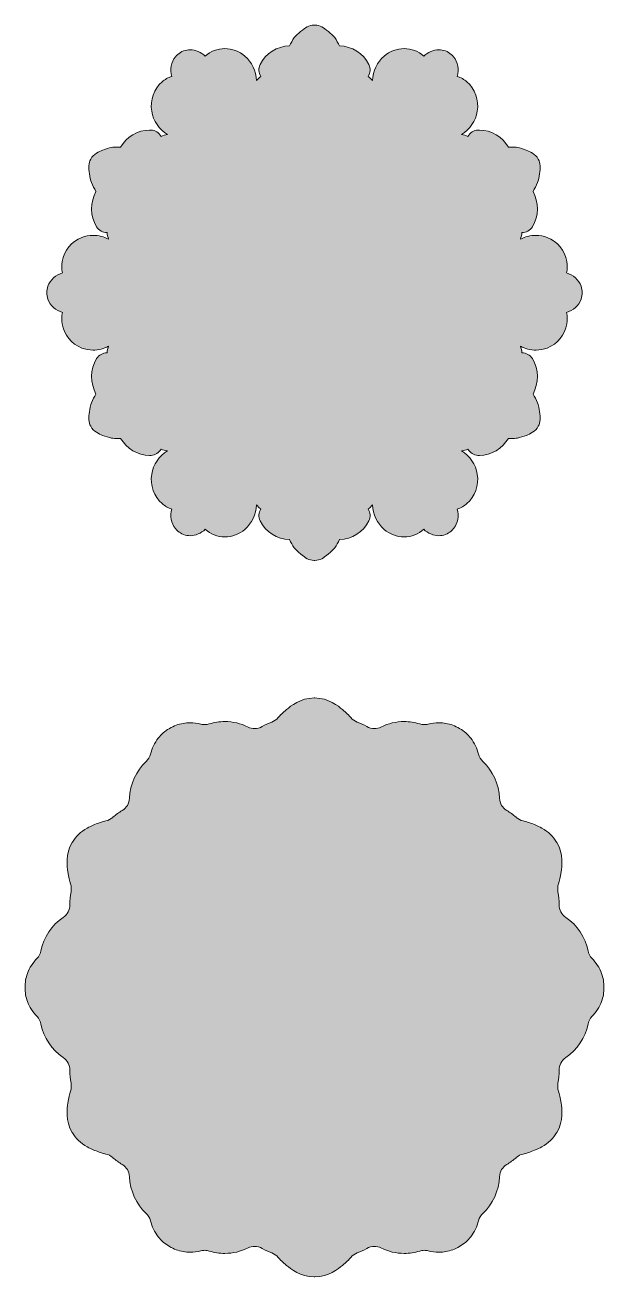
# Model space of a CAD drawing. Header units: inches. Extents: x 53 to 3001, y -2987 to -53.
# Drawn here: x 75 to 925, y -2965 to -1127 of the extents above; entities that cross this region are included whole.
import ezdxf

# ---------------------------------------------------------------- set-up
doc = ezdxf.new("R2010")
doc.units = ezdxf.units.IN
doc.header["$MEASUREMENT"] = 0
doc.layers.add('_U+0421_U+043B_U+043E_U+0439 1', color=7, linetype='Continuous')

msp = doc.modelspace()

# ---------------------------------------------------------------- hatches: boundary and pattern name
at = {"layer": '_U+0421_U+043B_U+043E_U+0439 1', "true_color": 0x5dd2f5}
h = msp.add_hatch(color=141, dxfattribs=at)
h.dxf.hatch_style = 2
edge = h.paths.add_edge_path()
edge.add_spline(control_points=[(499.3, -1913), (492.2, -1913), (486.5, -1909.4), (479.6, -1903.5), (476.3, -1900.8), (472.1, -1897), (470.3, -1894.5), (467.6, -1890.6), (465.2, -1886.6), (463.3, -1882.5), (445, -1881.9), (428.2, -1871.3), (420.2, -1855), (417.4, -1849.4), (417.8, -1842.7), (421.1, -1837.5), (418.8, -1835.8), (416.7, -1833.7), (414.8, -1831.4), (414.2, -1845.4), (408, -1858.6), (397.8, -1867.4), (389.5, -1874.5), (379.1, -1878.4), (368.2, -1878.4), (362.9, -1878.4), (357.7, -1877.5), (352.8, -1875.6), (347.9, -1873.7), (343.5, -1870.8), (339.6, -1867.3), (333.6, -1873.2), (325.6, -1876.7), (317.3, -1876.7), (315.7, -1876.7), (314.1, -1876.5), (312.5, -1876.3), (309, -1875.7), (305.9, -1874.5), (303.2, -1872.7), (300.4, -1871.2), (297.9, -1869), (295.8, -1866.3), (289.6, -1858.3), (287.6, -1847.6), (290.3, -1837.6), (285.2, -1835.9), (280.3, -1833.2), (276.1, -1829.6), (264.2, -1819.4), (258.2, -1802.5), (260.9, -1786.5), (263.2, -1772.3), (271.9, -1759.6), (284.2, -1752.1), (280.9, -1751.6), (277.7, -1750.8), (274.8, -1749.6), (271.8, -1754.9), (266.3, -1758.4), (260, -1758.8), (259.2, -1758.8), (258.4, -1758.8), (257.6, -1758.8), (240.1, -1758.8), (223.9, -1748.7), (215.2, -1733.8), (213.6, -1733.9), (212, -1733.9), (210.4, -1733.9), (207.6, -1733.9), (204.7, -1733.8), (201.8, -1733.4), (198.4, -1733), (192.3, -1730.7), (188.9, -1729.4), (183.7, -1727.2), (175.3, -1723.9), (171.5, -1716.1), (167.9, -1710.2), (168, -1703.4), (169.4, -1694.4), (169.9, -1690.9), (171, -1684.5), (172.3, -1681.6), (174.2, -1677), (176.5, -1672.7), (179.1, -1668.8), (170.5, -1652.9), (170.3, -1632.4), (180.1, -1616.8), (183.4, -1611.5), (189.2, -1608.3), (195.3, -1608.3), (195.7, -1605), (196.5, -1601.7), (197.7, -1598.4), (190.7, -1602.2), (182.6, -1604.2), (174.7, -1604.2), (169, -1604.2), (163.4, -1603.2), (158.2, -1601.2), (143.2, -1595.4), (131.9, -1581.5), (129.4, -1565.7), (128.5, -1560.2), (128.7, -1554.5), (129.9, -1549), (120.1, -1546.2), (112, -1538.9), (108.5, -1529.5), (107.4, -1526.3), (106.9, -1523.1), (107, -1520), (106.9, -1516.9), (107.4, -1513.7), (108.5, -1510.5), (112, -1501.1), (120.1, -1493.8), (129.9, -1491), (128.7, -1485.5), (128.5, -1479.8), (129.4, -1474.3), (131.9, -1458.5), (143.2, -1444.6), (158.2, -1438.8), (163.4, -1436.8), (169, -1435.8), (174.7, -1435.8), (182.6, -1435.8), (190.7, -1437.8), (197.7, -1441.6), (196.5, -1438.3), (195.7, -1435), (195.3, -1431.7), (189.2, -1431.7), (183.4, -1428.5), (180.1, -1423.2), (170.3, -1407.6), (170.5, -1387.1), (179.1, -1371.2), (176.5, -1367.3), (174.2, -1363), (172.3, -1358.4), (171, -1355.5), (169.9, -1349.1), (169.4, -1345.6), (168, -1336.6), (167.9, -1329.8), (171.5, -1323.9), (175.3, -1316.1), (183.7, -1312.8), (188.9, -1310.6), (192.3, -1309.3), (198.4, -1307), (201.8, -1306.6), (204.7, -1306.2), (207.6, -1306.1), (210.4, -1306.1), (212, -1306.1), (213.6, -1306.1), (215.2, -1306.2), (223.9, -1291.3), (240.1, -1281.2), (257.6, -1281.2), (258.4, -1281.2), (259.2, -1281.2), (260, -1281.2), (266.3, -1281.6), (271.8, -1285.1), (274.8, -1290.4), (277.7, -1289.2), (280.9, -1288.4), (284.2, -1287.9), (271.9, -1280.4), (263.2, -1267.7), (260.9, -1253.5), (258.2, -1237.5), (264.2, -1220.6), (276.1, -1210.4), (280.3, -1206.8), (285.1, -1204.1), (290.3, -1202.4), (287.6, -1192.4), (289.6, -1181.7), (295.8, -1173.7), (297.9, -1171), (300.4, -1168.8), (303.2, -1167.3), (305.9, -1165.5), (309, -1164.3), (312.5, -1163.7), (314.1, -1163.5), (315.7, -1163.3), (317.3, -1163.3), (325.6, -1163.3), (333.6, -1166.8), (339.6, -1172.7), (343.5, -1169.2), (347.9, -1166.3), (352.8, -1164.4), (357.7, -1162.5), (362.9, -1161.6), (368.2, -1161.6), (379.1, -1161.6), (389.5, -1165.5), (397.8, -1172.6), (408, -1181.4), (414.2, -1194.6), (414.8, -1208.6), (416.7, -1206.3), (418.8, -1204.2), (421.1, -1202.5), (417.8, -1197.3), (417.4, -1190.6), (420.2, -1185), (428.2, -1168.7), (445, -1158.1), (463.3, -1157.5), (465.2, -1153.4), (467.6, -1149.4), (470.3, -1145.5), (472.1, -1143), (476.3, -1139.2), (479.6, -1136.5), (486.5, -1130.6), (492.2, -1127), (499.3, -1127), (499.5, -1127), (499.8, -1127), (500, -1127), (500.2, -1127), (500.5, -1127), (500.7, -1127), (507.8, -1127), (513.5, -1130.6), (520.4, -1136.5), (523.7, -1139.2), (527.9, -1143), (529.7, -1145.5), (532.4, -1149.4), (534.8, -1153.4), (536.7, -1157.5), (555, -1158.1), (571.8, -1168.7), (579.8, -1185), (582.6, -1190.6), (582.2, -1197.3), (578.9, -1202.5), (581.2, -1204.2), (583.3, -1206.3), (585.2, -1208.6), (585.8, -1194.6), (592, -1181.4), (602.2, -1172.6), (610.5, -1165.5), (620.9, -1161.6), (631.8, -1161.6), (637.1, -1161.6), (642.3, -1162.5), (647.2, -1164.4), (652.1, -1166.3), (656.5, -1169.2), (660.4, -1172.7), (666.4, -1166.8), (674.4, -1163.3), (682.7, -1163.3), (684.3, -1163.3), (685.9, -1163.5), (687.5, -1163.7), (691, -1164.3), (694.1, -1165.5), (696.8, -1167.3), (699.6, -1168.8), (702.1, -1171), (704.2, -1173.7), (710.4, -1181.7), (712.4, -1192.4), (709.7, -1202.4), (714.8, -1204.1), (719.7, -1206.8), (723.9, -1210.4), (735.8, -1220.6), (741.8, -1237.5), (739.1, -1253.5), (736.8, -1267.7), (728.1, -1280.4), (715.8, -1287.9), (719.1, -1288.4), (722.3, -1289.2), (725.2, -1290.4), (728.2, -1285.1), (733.7, -1281.6), (740, -1281.2), (740.8, -1281.2), (741.6, -1281.2), (742.4, -1281.2), (759.9, -1281.2), (776.1, -1291.3), (784.8, -1306.2), (786.4, -1306.1), (788, -1306.1), (789.6, -1306.1), (792.4, -1306.1), (795.3, -1306.2), (798.2, -1306.6), (801.6, -1307), (807.7, -1309.3), (811, -1310.6), (816.3, -1312.8), (824.7, -1316.1), (828.5, -1323.9), (832.1, -1329.8), (832, -1336.6), (830.6, -1345.6), (830.1, -1349.1), (829, -1355.5), (827.7, -1358.4), (825.8, -1363), (823.5, -1367.3), (820.9, -1371.2), (829.5, -1387.1), (829.7, -1407.6), (819.9, -1423.2), (816.6, -1428.5), (810.8, -1431.7), (804.7, -1431.7), (804.3, -1435), (803.5, -1438.3), (802.3, -1441.6), (809.3, -1437.8), (817.4, -1435.8), (825.3, -1435.8), (831, -1435.8), (836.6, -1436.8), (841.8, -1438.8), (856.8, -1444.6), (868.1, -1458.5), (870.6, -1474.3), (871.5, -1479.8), (871.3, -1485.5), (870.1, -1491), (879.9, -1493.8), (888, -1501.1), (891.5, -1510.5), (892.6, -1513.7), (893.1, -1516.9), (893, -1520), (893.1, -1523.1), (892.6, -1526.3), (891.5, -1529.5), (888, -1538.9), (879.9, -1546.2), (870.1, -1549), (871.3, -1554.5), (871.5, -1560.2), (870.6, -1565.7), (868.1, -1581.5), (856.8, -1595.4), (841.8, -1601.2), (836.6, -1603.2), (831, -1604.2), (825.3, -1604.2), (817.4, -1604.2), (809.3, -1602.2), (802.3, -1598.4), (803.5, -1601.6), (804.3, -1605), (804.7, -1608.3), (810.8, -1608.3), (816.6, -1611.5), (819.9, -1616.8), (829.7, -1632.4), (829.5, -1652.9), (820.9, -1668.8), (823.5, -1672.7), (825.8, -1677), (827.7, -1681.6), (829, -1684.5), (830.1, -1690.9), (830.6, -1694.4), (832, -1703.4), (832.1, -1710.2), (828.5, -1716.1), (824.7, -1723.9), (816.3, -1727.2), (811.1, -1729.4), (807.7, -1730.7), (801.6, -1733), (798.2, -1733.4), (795.3, -1733.8), (792.4, -1733.9), (789.6, -1733.9), (788, -1733.9), (786.4, -1733.9), (784.8, -1733.8), (776.1, -1748.7), (759.9, -1758.8), (742.4, -1758.8), (741.6, -1758.8), (740.8, -1758.8), (740, -1758.8), (733.7, -1758.4), (728.2, -1754.9), (725.2, -1749.6), (722.3, -1750.8), (719.1, -1751.6), (715.8, -1752.1), (728.1, -1759.6), (736.8, -1772.3), (739.1, -1786.5), (741.8, -1802.5), (735.8, -1819.4), (723.9, -1829.6), (719.7, -1833.2), (714.9, -1835.9), (709.7, -1837.6), (712.4, -1847.6), (710.4, -1858.3), (704.2, -1866.3), (702.1, -1869), (699.6, -1871.2), (696.8, -1872.7), (694.1, -1874.5), (691, -1875.7), (687.5, -1876.3), (685.9, -1876.5), (684.3, -1876.7), (682.7, -1876.7), (674.4, -1876.7), (666.4, -1873.2), (660.4, -1867.3), (656.5, -1870.8), (652.1, -1873.7), (647.2, -1875.6), (642.3, -1877.5), (637.1, -1878.4), (631.8, -1878.4), (621, -1878.4), (610.5, -1874.5), (602.2, -1867.4), (592, -1858.6), (585.8, -1845.4), (585.2, -1831.4), (583.3, -1833.7), (581.2, -1835.8), (578.9, -1837.5), (582.2, -1842.7), (582.6, -1849.4), (579.8, -1855), (571.8, -1871.3), (555, -1881.9), (536.7, -1882.5), (534.8, -1886.6), (532.4, -1890.6), (529.7, -1894.5), (527.9, -1897), (523.7, -1900.8), (520.4, -1903.5), (513.5, -1909.4), (507.8, -1913), (500.7, -1913), (500.5, -1913), (500.2, -1913), (500, -1913), (499.8, -1913), (499.5, -1913), (499.3, -1913)], knot_values=[0, 0, 0, 0, 1, 1, 1, 2, 2, 2, 3, 3, 3, 4, 4, 4, 5, 5, 5, 6, 6, 6, 7, 7, 7, 8, 8, 8, 9, 9, 9, 10, 10, 10, 11, 11, 11, 12, 12, 12, 13, 13, 13, 14, 14, 14, 15, 15, 15, 16, 16, 16, 17, 17, 17, 18, 18, 18, 19, 19, 19, 20, 20, 20, 21, 21, 21, 22, 22, 22, 23, 23, 23, 24, 24, 24, 25, 25, 25, 26, 26, 26, 27, 27, 27, 28, 28, 28, 29, 29, 29, 30, 30, 30, 31, 31, 31, 32, 32, 32, 33, 33, 33, 34, 34, 34, 35, 35, 35, 36, 36, 36, 37, 37, 37, 38, 38, 38, 39, 39, 39, 40, 40, 40, 41, 41, 41, 42, 42, 42, 43, 43, 43, 44, 44, 44, 45, 45, 45, 46, 46, 46, 47, 47, 47, 48, 48, 48, 49, 49, 49, 50, 50, 50, 51, 51, 51, 52, 52, 52, 53, 53, 53, 54, 54, 54, 55, 55, 55, 56, 56, 56, 57, 57, 57, 58, 58, 58, 59, 59, 59, 60, 60, 60, 61, 61, 61, 62, 62, 62, 63, 63, 63, 64, 64, 64, 65, 65, 65, 66, 66, 66, 67, 67, 67, 68, 68, 68, 69, 69, 69, 70, 70, 70, 71, 71, 71, 72, 72, 72, 73, 73, 73, 74, 74, 74, 75, 75, 75, 76, 76, 76, 77, 77, 77, 78, 78, 78, 79, 79, 79, 80, 80, 80, 81, 81, 81, 82, 82, 82, 83, 83, 83, 84, 84, 84, 85, 85, 85, 86, 86, 86, 87, 87, 87, 88, 88, 88, 89, 89, 89, 90, 90, 90, 91, 91, 91, 92, 92, 92, 93, 93, 93, 94, 94, 94, 95, 95, 95, 96, 96, 96, 97, 97, 97, 98, 98, 98, 99, 99, 99, 100, 100, 100, 101, 101, 101, 102, 102, 102, 103, 103, 103, 104, 104, 104, 105, 105, 105, 106, 106, 106, 107, 107, 107, 108, 108, 108, 109, 109, 109, 110, 110, 110, 111, 111, 111, 112, 112, 112, 113, 113, 113, 114, 114, 114, 115, 115, 115, 116, 116, 116, 117, 117, 117, 118, 118, 118, 119, 119, 119, 120, 120, 120, 121, 121, 121, 122, 122, 122, 123, 123, 123, 124, 124, 124, 125, 125, 125, 126, 126, 126, 127, 127, 127, 128, 128, 128, 129, 129, 129, 130, 130, 130, 131, 131, 131, 132, 132, 132, 133, 133, 133, 134, 134, 134, 135, 135, 135, 136, 136, 136, 137, 137, 137, 138, 138, 138, 139, 139, 139, 140, 140, 140, 141, 141, 141, 142, 142, 142, 143, 143, 143, 144, 144, 144, 145, 145, 145, 146, 146, 146, 147, 147, 147, 148, 148, 148, 149, 149, 149, 150, 150, 150, 151, 151, 151, 152, 152, 152, 153, 153, 153, 154, 154, 154, 155, 155, 155, 156, 156, 156, 156], degree=3, periodic=1)
at = {"layer": '_U+0421_U+043B_U+043E_U+0439 1', "true_color": 0x005e9e}
h = msp.add_hatch(color=154, dxfattribs=at)
h.dxf.hatch_style = 2
edge = h.paths.add_edge_path()
edge.add_spline(control_points=[(499.3, -2965), (479.1, -2965), (465, -2953.1), (459, -2948), (453.5, -2943.4), (449.4, -2939.5), (446.6, -2936.2), (444.1, -2933.2), (440.9, -2931), (437.3, -2929.7), (432.4, -2927.9), (427.7, -2925.7), (423.3, -2923.2), (419.9, -2921.2), (416, -2920.1), (412.2, -2920.1), (408.9, -2920.1), (405.5, -2920.9), (402.4, -2922.4), (391.8, -2927.7), (380, -2930.4), (368.2, -2930.4), (360.4, -2930.4), (352.8, -2929.2), (345.5, -2926.9), (343.3, -2926.2), (341, -2925.9), (338.8, -2925.9), (336.9, -2925.9), (335, -2926.1), (333.2, -2926.6), (328, -2928), (322.6, -2928.7), (317.3, -2928.7), (314, -2928.7), (310.6, -2928.4), (307.3, -2927.8), (300, -2926.6), (293.2, -2924.1), (287, -2920.3), (286.8, -2920.2), (286.7, -2920), (286.5, -2919.9), (280.4, -2916.4), (275, -2911.7), (270.6, -2906), (265.2, -2899.1), (261.3, -2891.1), (259.1, -2882.4), (258.1, -2878.3), (255.9, -2874.6), (252.8, -2871.7), (238.2, -2858), (229.2, -2838.3), (228.3, -2817.8), (228, -2810.3), (223.9, -2803.6), (217.5, -2799.8), (212.7, -2797), (208.2, -2793.7), (204.1, -2790), (204.1, -2790), (203.7, -2789.7), (203.7, -2789.7), (200.9, -2787.1), (197.4, -2785.3), (193.6, -2784.5), (189.2, -2783.5), (183.6, -2781.7), (177, -2779.1), (172.8, -2777.4), (169.2, -2775.7), (166.1, -2773.9), (156.7, -2768.7), (149.4, -2761.8), (144.4, -2753.2), (144.3, -2753.1), (144.2, -2752.9), (144.2, -2752.8), (133.8, -2735.7), (136.6, -2717.4), (137.8, -2709.6), (138.9, -2702), (140.2, -2696.1), (141.7, -2692), (143, -2688.3), (143.2, -2684.3), (142.5, -2680.4), (141.2, -2674.2), (140.6, -2667.9), (140.8, -2661.6), (140.9, -2654.1), (137.3, -2647.1), (131.1, -2642.9), (114.2, -2631.5), (102.3, -2613.6), (98.3, -2593.8), (97.5, -2589.6), (95.5, -2585.8), (92.5, -2582.8), (86.3, -2576.4), (81.6, -2568.9), (78.5, -2560.6), (76.1, -2554), (74.9, -2547.2), (75, -2540.3), (75, -2540.1), (75, -2539.9), (75, -2539.7), (74.9, -2532.8), (76.1, -2526), (78.5, -2519.4), (81.6, -2511.1), (86.3, -2503.6), (92.5, -2497.2), (95.5, -2494.2), (97.5, -2490.4), (98.3, -2486.2), (102.3, -2466.4), (114.2, -2448.5), (131.1, -2437.1), (137.3, -2432.9), (140.9, -2425.9), (140.8, -2418.4), (140.6, -2412.1), (141.2, -2405.8), (142.5, -2399.6), (143.2, -2395.7), (143, -2391.7), (141.7, -2388), (140.2, -2383.9), (138.9, -2378), (137.8, -2370.4), (136.6, -2362.6), (133.8, -2344.3), (144.2, -2327.2), (144.2, -2327.1), (144.3, -2326.9), (144.4, -2326.8), (149.4, -2318.2), (156.7, -2311.3), (166.1, -2306.1), (169.2, -2304.3), (172.8, -2302.6), (177, -2300.9), (183.6, -2298.3), (189.2, -2296.5), (193.6, -2295.5), (197.4, -2294.7), (200.8, -2292.9), (203.7, -2290.3), (203.7, -2290.3), (204.1, -2290), (204.1, -2290), (208.2, -2286.3), (212.7, -2283), (217.5, -2280.2), (223.9, -2276.5), (228, -2269.7), (228.3, -2262.2), (229.2, -2241.7), (238.2, -2222), (252.8, -2208.3), (255.9, -2205.4), (258.1, -2201.7), (259.1, -2197.6), (261.3, -2188.9), (265.2, -2180.9), (270.6, -2174), (275, -2168.3), (280.4, -2163.6), (286.5, -2160.1), (286.6, -2160), (286.8, -2159.9), (287, -2159.7), (293.2, -2155.9), (300, -2153.4), (307.3, -2152.2), (310.6, -2151.6), (314, -2151.3), (317.3, -2151.3), (322.6, -2151.3), (328, -2152), (333.2, -2153.4), (335, -2153.9), (336.9, -2154.1), (338.8, -2154.1), (341, -2154.1), (343.3, -2153.8), (345.5, -2153.1), (352.8, -2150.8), (360.4, -2149.6), (368.2, -2149.6), (380, -2149.6), (391.8, -2152.3), (402.4, -2157.6), (405.5, -2159.1), (408.9, -2159.9), (412.2, -2159.9), (416, -2159.9), (419.9, -2158.9), (423.3, -2156.8), (427.7, -2154.3), (432.4, -2152.1), (437.2, -2150.3), (440.9, -2149), (444.1, -2146.8), (446.6, -2143.8), (449.4, -2140.6), (453.5, -2136.6), (459, -2132), (465, -2126.9), (479.1, -2115), (499.3, -2115), (499.3, -2115), (500.7, -2115), (500.7, -2115), (520.9, -2115), (535, -2126.9), (541, -2132), (546.5, -2136.6), (550.6, -2140.6), (553.4, -2143.8), (555.9, -2146.8), (559.1, -2149), (562.8, -2150.3), (567.6, -2152.1), (572.3, -2154.3), (576.7, -2156.8), (580.1, -2158.9), (584, -2159.9), (587.8, -2159.9), (591.1, -2159.9), (594.5, -2159.1), (597.6, -2157.6), (608.2, -2152.3), (620, -2149.6), (631.8, -2149.6), (639.6, -2149.6), (647.2, -2150.8), (654.5, -2153.1), (656.7, -2153.8), (659, -2154.1), (661.2, -2154.1), (663.1, -2154.1), (665, -2153.9), (666.8, -2153.4), (672, -2152), (677.4, -2151.3), (682.7, -2151.3), (686.1, -2151.3), (689.4, -2151.6), (692.7, -2152.2), (700, -2153.4), (706.8, -2155.9), (713, -2159.7), (713.2, -2159.9), (713.3, -2160), (713.5, -2160.1), (719.6, -2163.6), (725, -2168.3), (729.4, -2174), (734.9, -2180.9), (738.7, -2188.9), (740.9, -2197.6), (741.9, -2201.7), (744.1, -2205.4), (747.2, -2208.3), (761.8, -2222), (770.8, -2241.7), (771.7, -2262.2), (772, -2269.7), (776.1, -2276.4), (782.5, -2280.2), (787.3, -2283), (791.8, -2286.3), (795.9, -2290), (795.9, -2290), (796.3, -2290.3), (796.3, -2290.3), (799.1, -2292.9), (802.6, -2294.7), (806.4, -2295.5), (810.8, -2296.5), (816.4, -2298.3), (823, -2300.9), (827.2, -2302.6), (830.8, -2304.3), (833.9, -2306.1), (843.4, -2311.3), (850.6, -2318.2), (855.6, -2326.8), (855.7, -2327), (855.8, -2327.1), (855.8, -2327.2), (866.2, -2344.3), (863.4, -2362.6), (862.2, -2370.4), (861.1, -2378), (859.8, -2383.9), (858.3, -2388), (857, -2391.7), (856.8, -2395.7), (857.5, -2399.6), (858.8, -2405.8), (859.4, -2412.1), (859.2, -2418.4), (859.1, -2425.9), (862.7, -2432.9), (868.9, -2437.1), (885.8, -2448.5), (897.7, -2466.4), (901.7, -2486.2), (902.5, -2490.4), (904.5, -2494.2), (907.5, -2497.2), (913.7, -2503.6), (918.4, -2511.1), (921.5, -2519.4), (923.9, -2526), (925.1, -2532.8), (925, -2539.7), (925, -2539.9), (925, -2540.1), (925, -2540.3), (925.1, -2547.2), (923.9, -2554), (921.5, -2560.6), (918.4, -2568.9), (913.7, -2576.4), (907.5, -2582.8), (904.5, -2585.8), (902.5, -2589.6), (901.7, -2593.8), (897.7, -2613.6), (885.8, -2631.5), (868.9, -2642.9), (862.7, -2647.1), (859.1, -2654.1), (859.2, -2661.6), (859.4, -2667.9), (858.8, -2674.2), (857.5, -2680.4), (856.8, -2684.3), (857, -2688.3), (858.3, -2692), (859.8, -2696.1), (861.1, -2702), (862.2, -2709.6), (863.4, -2717.4), (866.2, -2735.7), (855.8, -2752.8), (855.8, -2752.9), (855.7, -2753), (855.6, -2753.2), (850.6, -2761.7), (843.4, -2768.7), (833.9, -2773.9), (830.8, -2775.7), (827.2, -2777.4), (823, -2779), (816.4, -2781.7), (810.8, -2783.5), (806.4, -2784.5), (802.6, -2785.3), (799.1, -2787.1), (796.3, -2789.7), (796.3, -2789.7), (795.9, -2790), (795.9, -2790), (791.8, -2793.7), (787.3, -2797), (782.5, -2799.8), (776.1, -2803.5), (772, -2810.3), (771.7, -2817.8), (770.8, -2838.3), (761.8, -2858), (747.2, -2871.7), (744.1, -2874.6), (741.9, -2878.3), (740.9, -2882.4), (738.7, -2891.1), (734.8, -2899.1), (729.4, -2906), (725, -2911.7), (719.6, -2916.4), (713.6, -2919.9), (713.4, -2920), (713.2, -2920.1), (713, -2920.2), (706.9, -2924.1), (700, -2926.6), (692.7, -2927.8), (689.4, -2928.4), (686.1, -2928.7), (682.7, -2928.7), (677.4, -2928.7), (672, -2928), (666.8, -2926.6), (665, -2926.1), (663.1, -2925.9), (661.2, -2925.9), (659, -2925.9), (656.7, -2926.2), (654.5, -2926.9), (647.2, -2929.2), (639.6, -2930.4), (631.8, -2930.4), (620, -2930.4), (608.2, -2927.7), (597.6, -2922.4), (594.5, -2920.9), (591.1, -2920.1), (587.8, -2920.1), (584, -2920.1), (580.1, -2921.2), (576.7, -2923.2), (572.3, -2925.7), (567.6, -2927.9), (562.8, -2929.7), (559.1, -2931), (555.9, -2933.2), (553.4, -2936.2), (550.6, -2939.5), (546.5, -2943.4), (541, -2948), (535, -2953.1), (520.9, -2965), (500.7, -2965), (500.7, -2965), (499.3, -2965), (499.3, -2965)], knot_values=[0, 0, 0, 0, 1, 1, 1, 2, 2, 2, 3, 3, 3, 4, 4, 4, 5, 5, 5, 6, 6, 6, 7, 7, 7, 8, 8, 8, 9, 9, 9, 10, 10, 10, 11, 11, 11, 12, 12, 12, 13, 13, 13, 14, 14, 14, 15, 15, 15, 16, 16, 16, 17, 17, 17, 18, 18, 18, 19, 19, 19, 20, 20, 20, 21, 21, 21, 22, 22, 22, 23, 23, 23, 24, 24, 24, 25, 25, 25, 26, 26, 26, 27, 27, 27, 28, 28, 28, 29, 29, 29, 30, 30, 30, 31, 31, 31, 32, 32, 32, 33, 33, 33, 34, 34, 34, 35, 35, 35, 36, 36, 36, 37, 37, 37, 38, 38, 38, 39, 39, 39, 40, 40, 40, 41, 41, 41, 42, 42, 42, 43, 43, 43, 44, 44, 44, 45, 45, 45, 46, 46, 46, 47, 47, 47, 48, 48, 48, 49, 49, 49, 50, 50, 50, 51, 51, 51, 52, 52, 52, 53, 53, 53, 54, 54, 54, 55, 55, 55, 56, 56, 56, 57, 57, 57, 58, 58, 58, 59, 59, 59, 60, 60, 60, 61, 61, 61, 62, 62, 62, 63, 63, 63, 64, 64, 64, 65, 65, 65, 66, 66, 66, 67, 67, 67, 68, 68, 68, 69, 69, 69, 70, 70, 70, 71, 71, 71, 72, 72, 72, 73, 73, 73, 74, 74, 74, 75, 75, 75, 76, 76, 76, 77, 77, 77, 78, 78, 78, 79, 79, 79, 80, 80, 80, 81, 81, 81, 82, 82, 82, 83, 83, 83, 84, 84, 84, 85, 85, 85, 86, 86, 86, 87, 87, 87, 88, 88, 88, 89, 89, 89, 90, 90, 90, 91, 91, 91, 92, 92, 92, 93, 93, 93, 94, 94, 94, 95, 95, 95, 96, 96, 96, 97, 97, 97, 98, 98, 98, 99, 99, 99, 100, 100, 100, 101, 101, 101, 102, 102, 102, 103, 103, 103, 104, 104, 104, 105, 105, 105, 106, 106, 106, 107, 107, 107, 108, 108, 108, 109, 109, 109, 110, 110, 110, 111, 111, 111, 112, 112, 112, 113, 113, 113, 114, 114, 114, 115, 115, 115, 116, 116, 116, 117, 117, 117, 118, 118, 118, 119, 119, 119, 120, 120, 120, 121, 121, 121, 122, 122, 122, 123, 123, 123, 124, 124, 124, 125, 125, 125, 126, 126, 126, 127, 127, 127, 128, 128, 128, 129, 129, 129, 130, 130, 130, 131, 131, 131, 132, 132, 132, 133, 133, 133, 134, 134, 134, 135, 135, 135, 136, 136, 136, 137, 137, 137, 138, 138, 138, 139, 139, 139, 140, 140, 140, 141, 141, 141, 142, 142, 142, 143, 143, 143, 144, 144, 144, 144], degree=3, periodic=1)

# ---------------------------------------------------------------- linework, layer by layer
at = {"layer": '_U+0421_U+043B_U+043E_U+0439 1', "lineweight": 0}
for points, knots in [([(499.3, -1913), (492.2, -1913), (486.5, -1909.4), (479.6, -1903.5), (476.3, -1900.8), (472.1, -1897), (470.3, -1894.5), (467.6, -1890.6), (465.2, -1886.6), (463.3, -1882.5), (445, -1881.9), (428.2, -1871.3), (420.2, -1855), (417.4, -1849.4), (417.8, -1842.7), (421.1, -1837.5), (418.8, -1835.8), (416.7, -1833.7), (414.8, -1831.4), (414.2, -1845.4), (408, -1858.6), (397.8, -1867.4), (389.5, -1874.5), (379.1, -1878.4), (368.2, -1878.4), (362.9, -1878.4), (357.7, -1877.5), (352.8, -1875.6), (347.9, -1873.7), (343.5, -1870.8), (339.6, -1867.3), (333.6, -1873.2), (325.6, -1876.7), (317.3, -1876.7), (315.7, -1876.7), (314.1, -1876.5), (312.5, -1876.3), (309, -1875.7), (305.9, -1874.5), (303.2, -1872.7), (300.4, -1871.2), (297.9, -1869), (295.8, -1866.3), (289.6, -1858.3), (287.6, -1847.6), (290.3, -1837.6), (285.2, -1835.9), (280.3, -1833.2), (276.1, -1829.6), (264.2, -1819.4), (258.2, -1802.5), (260.9, -1786.5), (263.2, -1772.3), (271.9, -1759.6), (284.2, -1752.1), (280.9, -1751.6), (277.7, -1750.8), (274.8, -1749.6), (271.8, -1754.9), (266.3, -1758.4), (260, -1758.8), (259.2, -1758.8), (258.4, -1758.8), (257.6, -1758.8), (240.1, -1758.8), (223.9, -1748.7), (215.2, -1733.8), (213.6, -1733.9), (212, -1733.9), (210.4, -1733.9), (207.6, -1733.9), (204.7, -1733.8), (201.8, -1733.4), (198.4, -1733), (192.3, -1730.7), (188.9, -1729.4), (183.7, -1727.2), (175.3, -1723.9), (171.5, -1716.1), (167.9, -1710.2), (168, -1703.4), (169.4, -1694.4), (169.9, -1690.9), (171, -1684.5), (172.3, -1681.6), (174.2, -1677), (176.5, -1672.7), (179.1, -1668.8), (170.5, -1652.9), (170.3, -1632.4), (180.1, -1616.8), (183.4, -1611.5), (189.2, -1608.3), (195.3, -1608.3), (195.7, -1605), (196.5, -1601.7), (197.7, -1598.4), (190.7, -1602.2), (182.6, -1604.2), (174.7, -1604.2), (169, -1604.2), (163.4, -1603.2), (158.2, -1601.2), (143.2, -1595.4), (131.9, -1581.5), (129.4, -1565.7), (128.5, -1560.2), (128.7, -1554.5), (129.9, -1549), (120.1, -1546.2), (112, -1538.9), (108.5, -1529.5), (107.4, -1526.3), (106.9, -1523.1), (107, -1520), (106.9, -1516.9), (107.4, -1513.7), (108.5, -1510.5), (112, -1501.1), (120.1, -1493.8), (129.9, -1491), (128.7, -1485.5), (128.5, -1479.8), (129.4, -1474.3), (131.9, -1458.5), (143.2, -1444.6), (158.2, -1438.8), (163.4, -1436.8), (169, -1435.8), (174.7, -1435.8), (182.6, -1435.8), (190.7, -1437.8), (197.7, -1441.6), (196.5, -1438.3), (195.7, -1435), (195.3, -1431.7), (189.2, -1431.7), (183.4, -1428.5), (180.1, -1423.2), (170.3, -1407.6), (170.5, -1387.1), (179.1, -1371.2), (176.5, -1367.3), (174.2, -1363), (172.3, -1358.4), (171, -1355.5), (169.9, -1349.1), (169.4, -1345.6), (168, -1336.6), (167.9, -1329.8), (171.5, -1323.9), (175.3, -1316.1), (183.7, -1312.8), (188.9, -1310.6), (192.3, -1309.3), (198.4, -1307), (201.8, -1306.6), (204.7, -1306.2), (207.6, -1306.1), (210.4, -1306.1), (212, -1306.1), (213.6, -1306.1), (215.2, -1306.2), (223.9, -1291.3), (240.1, -1281.2), (257.6, -1281.2), (258.4, -1281.2), (259.2, -1281.2), (260, -1281.2), (266.3, -1281.6), (271.8, -1285.1), (274.8, -1290.4), (277.7, -1289.2), (280.9, -1288.4), (284.2, -1287.9), (271.9, -1280.4), (263.2, -1267.7), (260.9, -1253.5), (258.2, -1237.5), (264.2, -1220.6), (276.1, -1210.4), (280.3, -1206.8), (285.1, -1204.1), (290.3, -1202.4), (287.6, -1192.4), (289.6, -1181.7), (295.8, -1173.7), (297.9, -1171), (300.4, -1168.8), (303.2, -1167.3), (305.9, -1165.5), (309, -1164.3), (312.5, -1163.7), (314.1, -1163.5), (315.7, -1163.3), (317.3, -1163.3), (325.6, -1163.3), (333.6, -1166.8), (339.6, -1172.7), (343.5, -1169.2), (347.9, -1166.3), (352.8, -1164.4), (357.7, -1162.5), (362.9, -1161.6), (368.2, -1161.6), (379.1, -1161.6), (389.5, -1165.5), (397.8, -1172.6), (408, -1181.4), (414.2, -1194.6), (414.8, -1208.6), (416.7, -1206.3), (418.8, -1204.2), (421.1, -1202.5), (417.8, -1197.3), (417.4, -1190.6), (420.2, -1185), (428.2, -1168.7), (445, -1158.1), (463.3, -1157.5), (465.2, -1153.4), (467.6, -1149.4), (470.3, -1145.5), (472.1, -1143), (476.3, -1139.2), (479.6, -1136.5), (486.5, -1130.6), (492.2, -1127), (499.3, -1127), (499.5, -1127), (499.8, -1127), (500, -1127), (500.2, -1127), (500.5, -1127), (500.7, -1127), (507.8, -1127), (513.5, -1130.6), (520.4, -1136.5), (523.7, -1139.2), (527.9, -1143), (529.7, -1145.5), (532.4, -1149.4), (534.8, -1153.4), (536.7, -1157.5), (555, -1158.1), (571.8, -1168.7), (579.8, -1185), (582.6, -1190.6), (582.2, -1197.3), (578.9, -1202.5), (581.2, -1204.2), (583.3, -1206.3), (585.2, -1208.6), (585.8, -1194.6), (592, -1181.4), (602.2, -1172.6), (610.5, -1165.5), (620.9, -1161.6), (631.8, -1161.6), (637.1, -1161.6), (642.3, -1162.5), (647.2, -1164.4), (652.1, -1166.3), (656.5, -1169.2), (660.4, -1172.7), (666.4, -1166.8), (674.4, -1163.3), (682.7, -1163.3), (684.3, -1163.3), (685.9, -1163.5), (687.5, -1163.7), (691, -1164.3), (694.1, -1165.5), (696.8, -1167.3), (699.6, -1168.8), (702.1, -1171), (704.2, -1173.7), (710.4, -1181.7), (712.4, -1192.4), (709.7, -1202.4), (714.8, -1204.1), (719.7, -1206.8), (723.9, -1210.4), (735.8, -1220.6), (741.8, -1237.5), (739.1, -1253.5), (736.8, -1267.7), (728.1, -1280.4), (715.8, -1287.9), (719.1, -1288.4), (722.3, -1289.2), (725.2, -1290.4), (728.2, -1285.1), (733.7, -1281.6), (740, -1281.2), (740.8, -1281.2), (741.6, -1281.2), (742.4, -1281.2), (759.9, -1281.2), (776.1, -1291.3), (784.8, -1306.2), (786.4, -1306.1), (788, -1306.1), (789.6, -1306.1), (792.4, -1306.1), (795.3, -1306.2), (798.2, -1306.6), (801.6, -1307), (807.7, -1309.3), (811, -1310.6), (816.3, -1312.8), (824.7, -1316.1), (828.5, -1323.9), (832.1, -1329.8), (832, -1336.6), (830.6, -1345.6), (830.1, -1349.1), (829, -1355.5), (827.7, -1358.4), (825.8, -1363), (823.5, -1367.3), (820.9, -1371.2), (829.5, -1387.1), (829.7, -1407.6), (819.9, -1423.2), (816.6, -1428.5), (810.8, -1431.7), (804.7, -1431.7), (804.3, -1435), (803.5, -1438.3), (802.3, -1441.6), (809.3, -1437.8), (817.4, -1435.8), (825.3, -1435.8), (831, -1435.8), (836.6, -1436.8), (841.8, -1438.8), (856.8, -1444.6), (868.1, -1458.5), (870.6, -1474.3), (871.5, -1479.8), (871.3, -1485.5), (870.1, -1491), (879.9, -1493.8), (888, -1501.1), (891.5, -1510.5), (892.6, -1513.7), (893.1, -1516.9), (893, -1520), (893.1, -1523.1), (892.6, -1526.3), (891.5, -1529.5), (888, -1538.9), (879.9, -1546.2), (870.1, -1549), (871.3, -1554.5), (871.5, -1560.2), (870.6, -1565.7), (868.1, -1581.5), (856.8, -1595.4), (841.8, -1601.2), (836.6, -1603.2), (831, -1604.2), (825.3, -1604.2), (817.4, -1604.2), (809.3, -1602.2), (802.3, -1598.4), (803.5, -1601.6), (804.3, -1605), (804.7, -1608.3), (810.8, -1608.3), (816.6, -1611.5), (819.9, -1616.8), (829.7, -1632.4), (829.5, -1652.9), (820.9, -1668.8), (823.5, -1672.7), (825.8, -1677), (827.7, -1681.6), (829, -1684.5), (830.1, -1690.9), (830.6, -1694.4), (832, -1703.4), (832.1, -1710.2), (828.5, -1716.1), (824.7, -1723.9), (816.3, -1727.2), (811.1, -1729.4), (807.7, -1730.7), (801.6, -1733), (798.2, -1733.4), (795.3, -1733.8), (792.4, -1733.9), (789.6, -1733.9), (788, -1733.9), (786.4, -1733.9), (784.8, -1733.8), (776.1, -1748.7), (759.9, -1758.8), (742.4, -1758.8), (741.6, -1758.8), (740.8, -1758.8), (740, -1758.8), (733.7, -1758.4), (728.2, -1754.9), (725.2, -1749.6), (722.3, -1750.8), (719.1, -1751.6), (715.8, -1752.1), (728.1, -1759.6), (736.8, -1772.3), (739.1, -1786.5), (741.8, -1802.5), (735.8, -1819.4), (723.9, -1829.6), (719.7, -1833.2), (714.9, -1835.9), (709.7, -1837.6), (712.4, -1847.6), (710.4, -1858.3), (704.2, -1866.3), (702.1, -1869), (699.6, -1871.2), (696.8, -1872.7), (694.1, -1874.5), (691, -1875.7), (687.5, -1876.3), (685.9, -1876.5), (684.3, -1876.7), (682.7, -1876.7), (674.4, -1876.7), (666.4, -1873.2), (660.4, -1867.3), (656.5, -1870.8), (652.1, -1873.7), (647.2, -1875.6), (642.3, -1877.5), (637.1, -1878.4), (631.8, -1878.4), (621, -1878.4), (610.5, -1874.5), (602.2, -1867.4), (592, -1858.6), (585.8, -1845.4), (585.2, -1831.4), (583.3, -1833.7), (581.2, -1835.8), (578.9, -1837.5), (582.2, -1842.7), (582.6, -1849.4), (579.8, -1855), (571.8, -1871.3), (555, -1881.9), (536.7, -1882.5), (534.8, -1886.6), (532.4, -1890.6), (529.7, -1894.5), (527.9, -1897), (523.7, -1900.8), (520.4, -1903.5), (513.5, -1909.4), (507.8, -1913), (500.7, -1913), (500.5, -1913), (500.2, -1913), (500, -1913), (499.8, -1913), (499.5, -1913), (499.3, -1913)], [0, 0, 0, 0, 1, 1, 1, 2, 2, 2, 3, 3, 3, 4, 4, 4, 5, 5, 5, 6, 6, 6, 7, 7, 7, 8, 8, 8, 9, 9, 9, 10, 10, 10, 11, 11, 11, 12, 12, 12, 13, 13, 13, 14, 14, 14, 15, 15, 15, 16, 16, 16, 17, 17, 17, 18, 18, 18, 19, 19, 19, 20, 20, 20, 21, 21, 21, 22, 22, 22, 23, 23, 23, 24, 24, 24, 25, 25, 25, 26, 26, 26, 27, 27, 27, 28, 28, 28, 29, 29, 29, 30, 30, 30, 31, 31, 31, 32, 32, 32, 33, 33, 33, 34, 34, 34, 35, 35, 35, 36, 36, 36, 37, 37, 37, 38, 38, 38, 39, 39, 39, 40, 40, 40, 41, 41, 41, 42, 42, 42, 43, 43, 43, 44, 44, 44, 45, 45, 45, 46, 46, 46, 47, 47, 47, 48, 48, 48, 49, 49, 49, 50, 50, 50, 51, 51, 51, 52, 52, 52, 53, 53, 53, 54, 54, 54, 55, 55, 55, 56, 56, 56, 57, 57, 57, 58, 58, 58, 59, 59, 59, 60, 60, 60, 61, 61, 61, 62, 62, 62, 63, 63, 63, 64, 64, 64, 65, 65, 65, 66, 66, 66, 67, 67, 67, 68, 68, 68, 69, 69, 69, 70, 70, 70, 71, 71, 71, 72, 72, 72, 73, 73, 73, 74, 74, 74, 75, 75, 75, 76, 76, 76, 77, 77, 77, 78, 78, 78, 79, 79, 79, 80, 80, 80, 81, 81, 81, 82, 82, 82, 83, 83, 83, 84, 84, 84, 85, 85, 85, 86, 86, 86, 87, 87, 87, 88, 88, 88, 89, 89, 89, 90, 90, 90, 91, 91, 91, 92, 92, 92, 93, 93, 93, 94, 94, 94, 95, 95, 95, 96, 96, 96, 97, 97, 97, 98, 98, 98, 99, 99, 99, 100, 100, 100, 101, 101, 101, 102, 102, 102, 103, 103, 103, 104, 104, 104, 105, 105, 105, 106, 106, 106, 107, 107, 107, 108, 108, 108, 109, 109, 109, 110, 110, 110, 111, 111, 111, 112, 112, 112, 113, 113, 113, 114, 114, 114, 115, 115, 115, 116, 116, 116, 117, 117, 117, 118, 118, 118, 119, 119, 119, 120, 120, 120, 121, 121, 121, 122, 122, 122, 123, 123, 123, 124, 124, 124, 125, 125, 125, 126, 126, 126, 127, 127, 127, 128, 128, 128, 129, 129, 129, 130, 130, 130, 131, 131, 131, 132, 132, 132, 133, 133, 133, 134, 134, 134, 135, 135, 135, 136, 136, 136, 137, 137, 137, 138, 138, 138, 139, 139, 139, 140, 140, 140, 141, 141, 141, 142, 142, 142, 143, 143, 143, 144, 144, 144, 145, 145, 145, 146, 146, 146, 147, 147, 147, 148, 148, 148, 149, 149, 149, 150, 150, 150, 151, 151, 151, 152, 152, 152, 153, 153, 153, 154, 154, 154, 155, 155, 155, 156, 156, 156, 156]), ([(499.3, -2965), (479.1, -2965), (465, -2953.1), (459, -2948), (453.5, -2943.4), (449.4, -2939.5), (446.6, -2936.2), (444.1, -2933.2), (440.9, -2931), (437.3, -2929.7), (432.4, -2927.9), (427.7, -2925.7), (423.3, -2923.2), (419.9, -2921.2), (416, -2920.1), (412.2, -2920.1), (408.9, -2920.1), (405.5, -2920.9), (402.4, -2922.4), (391.8, -2927.7), (380, -2930.4), (368.2, -2930.4), (360.4, -2930.4), (352.8, -2929.2), (345.5, -2926.9), (343.3, -2926.2), (341, -2925.9), (338.8, -2925.9), (336.9, -2925.9), (335, -2926.1), (333.2, -2926.6), (328, -2928), (322.6, -2928.7), (317.3, -2928.7), (314, -2928.7), (310.6, -2928.4), (307.3, -2927.8), (300, -2926.6), (293.2, -2924.1), (287, -2920.3), (286.8, -2920.2), (286.7, -2920), (286.5, -2919.9), (280.4, -2916.4), (275, -2911.7), (270.6, -2906), (265.2, -2899.1), (261.3, -2891.1), (259.1, -2882.4), (258.1, -2878.3), (255.9, -2874.6), (252.8, -2871.7), (238.2, -2858), (229.2, -2838.3), (228.3, -2817.8), (228, -2810.3), (223.9, -2803.6), (217.5, -2799.8), (212.7, -2797), (208.2, -2793.7), (204.1, -2790), (204.1, -2790), (203.7, -2789.7), (203.7, -2789.7), (200.9, -2787.1), (197.4, -2785.3), (193.6, -2784.5), (189.2, -2783.5), (183.6, -2781.7), (177, -2779.1), (172.8, -2777.4), (169.2, -2775.7), (166.1, -2773.9), (156.7, -2768.7), (149.4, -2761.8), (144.4, -2753.2), (144.3, -2753.1), (144.2, -2752.9), (144.2, -2752.8), (133.8, -2735.7), (136.6, -2717.4), (137.8, -2709.6), (138.9, -2702), (140.2, -2696.1), (141.7, -2692), (143, -2688.3), (143.2, -2684.3), (142.5, -2680.4), (141.2, -2674.2), (140.6, -2667.9), (140.8, -2661.6), (140.9, -2654.1), (137.3, -2647.1), (131.1, -2642.9), (114.2, -2631.5), (102.3, -2613.6), (98.3, -2593.8), (97.5, -2589.6), (95.5, -2585.8), (92.5, -2582.8), (86.3, -2576.4), (81.6, -2568.9), (78.5, -2560.6), (76.1, -2554), (74.9, -2547.2), (75, -2540.3), (75, -2540.1), (75, -2539.9), (75, -2539.7), (74.9, -2532.8), (76.1, -2526), (78.5, -2519.4), (81.6, -2511.1), (86.3, -2503.6), (92.5, -2497.2), (95.5, -2494.2), (97.5, -2490.4), (98.3, -2486.2), (102.3, -2466.4), (114.2, -2448.5), (131.1, -2437.1), (137.3, -2432.9), (140.9, -2425.9), (140.8, -2418.4), (140.6, -2412.1), (141.2, -2405.8), (142.5, -2399.6), (143.2, -2395.7), (143, -2391.7), (141.7, -2388), (140.2, -2383.9), (138.9, -2378), (137.8, -2370.4), (136.6, -2362.6), (133.8, -2344.3), (144.2, -2327.2), (144.2, -2327.1), (144.3, -2326.9), (144.4, -2326.8), (149.4, -2318.2), (156.7, -2311.3), (166.1, -2306.1), (169.2, -2304.3), (172.8, -2302.6), (177, -2300.9), (183.6, -2298.3), (189.2, -2296.5), (193.6, -2295.5), (197.4, -2294.7), (200.8, -2292.9), (203.7, -2290.3), (203.7, -2290.3), (204.1, -2290), (204.1, -2290), (208.2, -2286.3), (212.7, -2283), (217.5, -2280.2), (223.9, -2276.5), (228, -2269.7), (228.3, -2262.2), (229.2, -2241.7), (238.2, -2222), (252.8, -2208.3), (255.9, -2205.4), (258.1, -2201.7), (259.1, -2197.6), (261.3, -2188.9), (265.2, -2180.9), (270.6, -2174), (275, -2168.3), (280.4, -2163.6), (286.5, -2160.1), (286.6, -2160), (286.8, -2159.9), (287, -2159.7), (293.2, -2155.9), (300, -2153.4), (307.3, -2152.2), (310.6, -2151.6), (314, -2151.3), (317.3, -2151.3), (322.6, -2151.3), (328, -2152), (333.2, -2153.4), (335, -2153.9), (336.9, -2154.1), (338.8, -2154.1), (341, -2154.1), (343.3, -2153.8), (345.5, -2153.1), (352.8, -2150.8), (360.4, -2149.6), (368.2, -2149.6), (380, -2149.6), (391.8, -2152.3), (402.4, -2157.6), (405.5, -2159.1), (408.9, -2159.9), (412.2, -2159.9), (416, -2159.9), (419.9, -2158.9), (423.3, -2156.8), (427.7, -2154.3), (432.4, -2152.1), (437.2, -2150.3), (440.9, -2149), (444.1, -2146.8), (446.6, -2143.8), (449.4, -2140.6), (453.5, -2136.6), (459, -2132), (465, -2126.9), (479.1, -2115), (499.3, -2115), (499.3, -2115), (500.7, -2115), (500.7, -2115), (520.9, -2115), (535, -2126.9), (541, -2132), (546.5, -2136.6), (550.6, -2140.6), (553.4, -2143.8), (555.9, -2146.8), (559.1, -2149), (562.8, -2150.3), (567.6, -2152.1), (572.3, -2154.3), (576.7, -2156.8), (580.1, -2158.9), (584, -2159.9), (587.8, -2159.9), (591.1, -2159.9), (594.5, -2159.1), (597.6, -2157.6), (608.2, -2152.3), (620, -2149.6), (631.8, -2149.6), (639.6, -2149.6), (647.2, -2150.8), (654.5, -2153.1), (656.7, -2153.8), (659, -2154.1), (661.2, -2154.1), (663.1, -2154.1), (665, -2153.9), (666.8, -2153.4), (672, -2152), (677.4, -2151.3), (682.7, -2151.3), (686.1, -2151.3), (689.4, -2151.6), (692.7, -2152.2), (700, -2153.4), (706.8, -2155.9), (713, -2159.7), (713.2, -2159.9), (713.3, -2160), (713.5, -2160.1), (719.6, -2163.6), (725, -2168.3), (729.4, -2174), (734.9, -2180.9), (738.7, -2188.9), (740.9, -2197.6), (741.9, -2201.7), (744.1, -2205.4), (747.2, -2208.3), (761.8, -2222), (770.8, -2241.7), (771.7, -2262.2), (772, -2269.7), (776.1, -2276.4), (782.5, -2280.2), (787.3, -2283), (791.8, -2286.3), (795.9, -2290), (795.9, -2290), (796.3, -2290.3), (796.3, -2290.3), (799.1, -2292.9), (802.6, -2294.7), (806.4, -2295.5), (810.8, -2296.5), (816.4, -2298.3), (823, -2300.9), (827.2, -2302.6), (830.8, -2304.3), (833.9, -2306.1), (843.4, -2311.3), (850.6, -2318.2), (855.6, -2326.8), (855.7, -2327), (855.8, -2327.1), (855.8, -2327.2), (866.2, -2344.3), (863.4, -2362.6), (862.2, -2370.4), (861.1, -2378), (859.8, -2383.9), (858.3, -2388), (857, -2391.7), (856.8, -2395.7), (857.5, -2399.6), (858.8, -2405.8), (859.4, -2412.1), (859.2, -2418.4), (859.1, -2425.9), (862.7, -2432.9), (868.9, -2437.1), (885.8, -2448.5), (897.7, -2466.4), (901.7, -2486.2), (902.5, -2490.4), (904.5, -2494.2), (907.5, -2497.2), (913.7, -2503.6), (918.4, -2511.1), (921.5, -2519.4), (923.9, -2526), (925.1, -2532.8), (925, -2539.7), (925, -2539.9), (925, -2540.1), (925, -2540.3), (925.1, -2547.2), (923.9, -2554), (921.5, -2560.6), (918.4, -2568.9), (913.7, -2576.4), (907.5, -2582.8), (904.5, -2585.8), (902.5, -2589.6), (901.7, -2593.8), (897.7, -2613.6), (885.8, -2631.5), (868.9, -2642.9), (862.7, -2647.1), (859.1, -2654.1), (859.2, -2661.6), (859.4, -2667.9), (858.8, -2674.2), (857.5, -2680.4), (856.8, -2684.3), (857, -2688.3), (858.3, -2692), (859.8, -2696.1), (861.1, -2702), (862.2, -2709.6), (863.4, -2717.4), (866.2, -2735.7), (855.8, -2752.8), (855.8, -2752.9), (855.7, -2753), (855.6, -2753.2), (850.6, -2761.7), (843.4, -2768.7), (833.9, -2773.9), (830.8, -2775.7), (827.2, -2777.4), (823, -2779), (816.4, -2781.7), (810.8, -2783.5), (806.4, -2784.5), (802.6, -2785.3), (799.1, -2787.1), (796.3, -2789.7), (796.3, -2789.7), (795.9, -2790), (795.9, -2790), (791.8, -2793.7), (787.3, -2797), (782.5, -2799.8), (776.1, -2803.5), (772, -2810.3), (771.7, -2817.8), (770.8, -2838.3), (761.8, -2858), (747.2, -2871.7), (744.1, -2874.6), (741.9, -2878.3), (740.9, -2882.4), (738.7, -2891.1), (734.8, -2899.1), (729.4, -2906), (725, -2911.7), (719.6, -2916.4), (713.6, -2919.9), (713.4, -2920), (713.2, -2920.1), (713, -2920.2), (706.9, -2924.1), (700, -2926.6), (692.7, -2927.8), (689.4, -2928.4), (686.1, -2928.7), (682.7, -2928.7), (677.4, -2928.7), (672, -2928), (666.8, -2926.6), (665, -2926.1), (663.1, -2925.9), (661.2, -2925.9), (659, -2925.9), (656.7, -2926.2), (654.5, -2926.9), (647.2, -2929.2), (639.6, -2930.4), (631.8, -2930.4), (620, -2930.4), (608.2, -2927.7), (597.6, -2922.4), (594.5, -2920.9), (591.1, -2920.1), (587.8, -2920.1), (584, -2920.1), (580.1, -2921.2), (576.7, -2923.2), (572.3, -2925.7), (567.6, -2927.9), (562.8, -2929.7), (559.1, -2931), (555.9, -2933.2), (553.4, -2936.2), (550.6, -2939.5), (546.5, -2943.4), (541, -2948), (535, -2953.1), (520.9, -2965), (500.7, -2965), (500.7, -2965), (499.3, -2965), (499.3, -2965)], [0, 0, 0, 0, 1, 1, 1, 2, 2, 2, 3, 3, 3, 4, 4, 4, 5, 5, 5, 6, 6, 6, 7, 7, 7, 8, 8, 8, 9, 9, 9, 10, 10, 10, 11, 11, 11, 12, 12, 12, 13, 13, 13, 14, 14, 14, 15, 15, 15, 16, 16, 16, 17, 17, 17, 18, 18, 18, 19, 19, 19, 20, 20, 20, 21, 21, 21, 22, 22, 22, 23, 23, 23, 24, 24, 24, 25, 25, 25, 26, 26, 26, 27, 27, 27, 28, 28, 28, 29, 29, 29, 30, 30, 30, 31, 31, 31, 32, 32, 32, 33, 33, 33, 34, 34, 34, 35, 35, 35, 36, 36, 36, 37, 37, 37, 38, 38, 38, 39, 39, 39, 40, 40, 40, 41, 41, 41, 42, 42, 42, 43, 43, 43, 44, 44, 44, 45, 45, 45, 46, 46, 46, 47, 47, 47, 48, 48, 48, 49, 49, 49, 50, 50, 50, 51, 51, 51, 52, 52, 52, 53, 53, 53, 54, 54, 54, 55, 55, 55, 56, 56, 56, 57, 57, 57, 58, 58, 58, 59, 59, 59, 60, 60, 60, 61, 61, 61, 62, 62, 62, 63, 63, 63, 64, 64, 64, 65, 65, 65, 66, 66, 66, 67, 67, 67, 68, 68, 68, 69, 69, 69, 70, 70, 70, 71, 71, 71, 72, 72, 72, 73, 73, 73, 74, 74, 74, 75, 75, 75, 76, 76, 76, 77, 77, 77, 78, 78, 78, 79, 79, 79, 80, 80, 80, 81, 81, 81, 82, 82, 82, 83, 83, 83, 84, 84, 84, 85, 85, 85, 86, 86, 86, 87, 87, 87, 88, 88, 88, 89, 89, 89, 90, 90, 90, 91, 91, 91, 92, 92, 92, 93, 93, 93, 94, 94, 94, 95, 95, 95, 96, 96, 96, 97, 97, 97, 98, 98, 98, 99, 99, 99, 100, 100, 100, 101, 101, 101, 102, 102, 102, 103, 103, 103, 104, 104, 104, 105, 105, 105, 106, 106, 106, 107, 107, 107, 108, 108, 108, 109, 109, 109, 110, 110, 110, 111, 111, 111, 112, 112, 112, 113, 113, 113, 114, 114, 114, 115, 115, 115, 116, 116, 116, 117, 117, 117, 118, 118, 118, 119, 119, 119, 120, 120, 120, 121, 121, 121, 122, 122, 122, 123, 123, 123, 124, 124, 124, 125, 125, 125, 126, 126, 126, 127, 127, 127, 128, 128, 128, 129, 129, 129, 130, 130, 130, 131, 131, 131, 132, 132, 132, 133, 133, 133, 134, 134, 134, 135, 135, 135, 136, 136, 136, 137, 137, 137, 138, 138, 138, 139, 139, 139, 140, 140, 140, 141, 141, 141, 142, 142, 142, 143, 143, 143, 144, 144, 144, 144])]:
    msp.add_open_spline(points, degree=3, knots=knots, dxfattribs=at)

doc.saveas('drawing.dxf')
